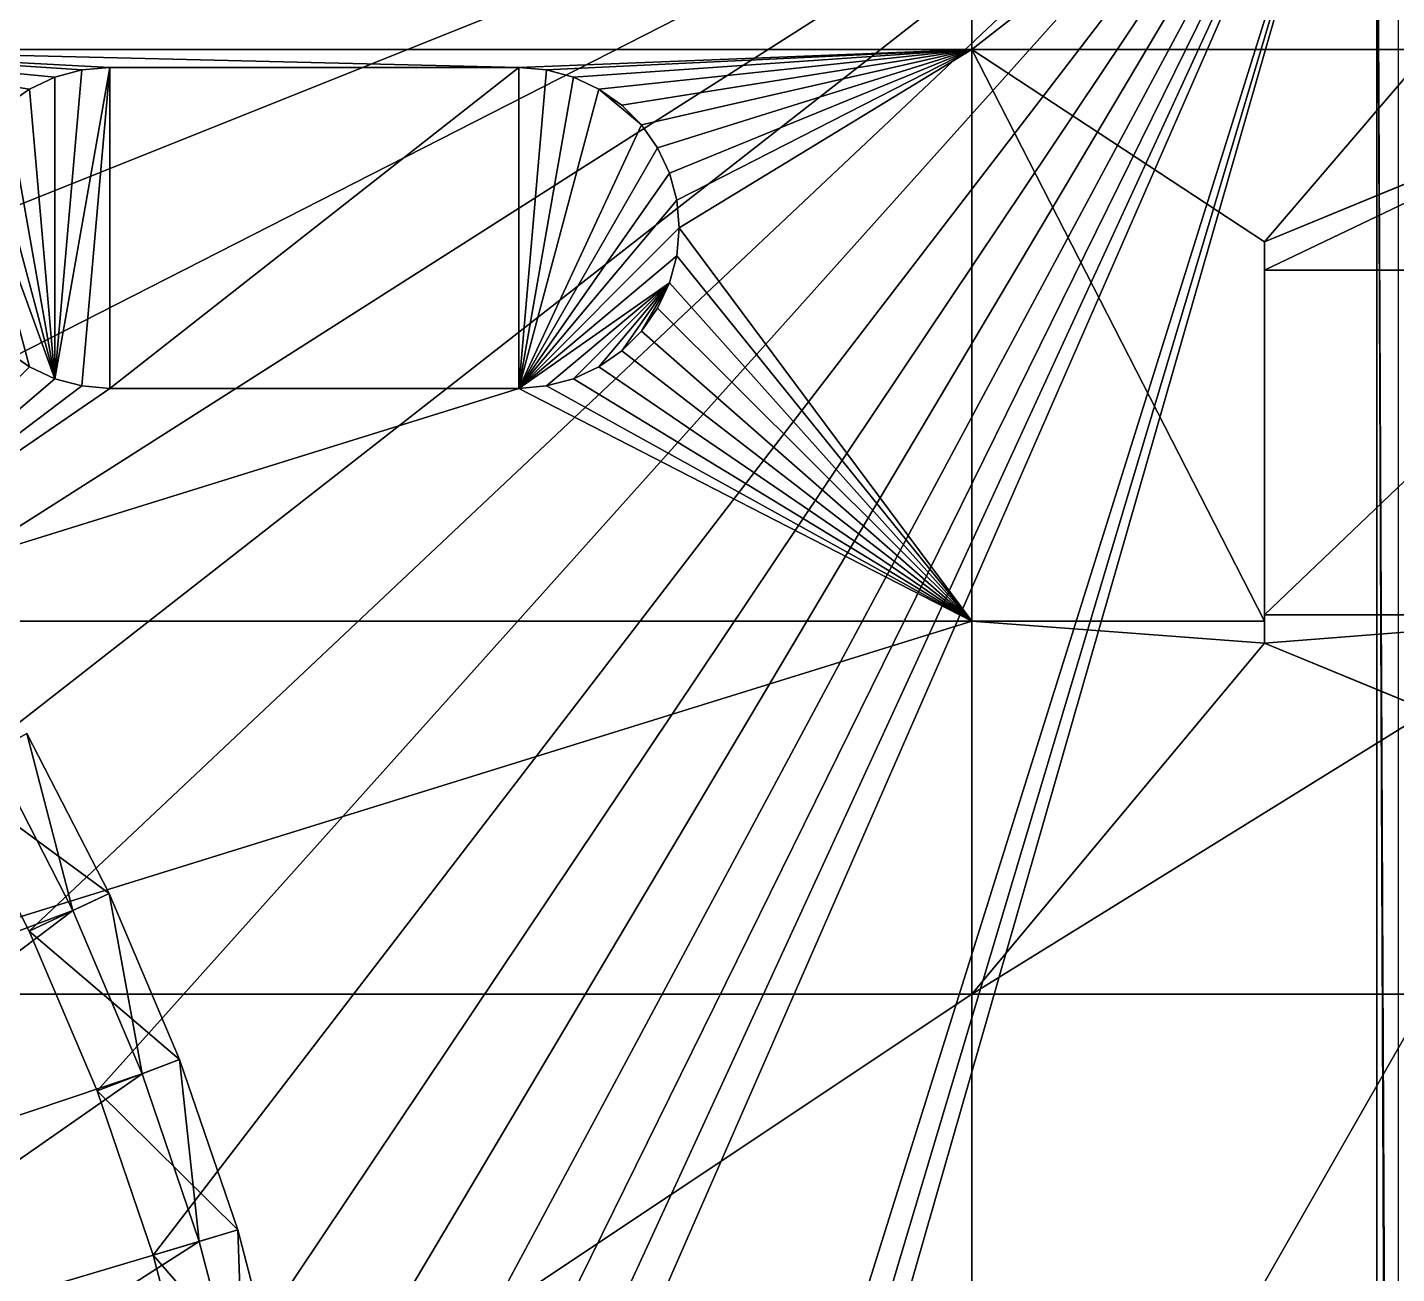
# Model space of a CAD drawing. Header units: metres. Extents: x 0 to 119, y 0 to 68.
# Drawn here: x 66.59 to 83.67, y 39.96 to 55.5 of the extents above; entities that cross this region are included whole.
import ezdxf

# ---------------------------------------------------------------- set-up
doc = ezdxf.new("R2010")
doc.units = ezdxf.units.M

msp = doc.modelspace()

# ---------------------------------------------------------------- linework, layer by layer
for points in [[(83.421097, 60.060982, 13.4), (63.238972, 49.771301, 13.4), (61.853596, 51.436005, 13.4)], [(83.421097, 60.060982, 13.4), (61.853596, 51.436005, 13.4), (66.429298, 60.060982, 13.4)], [(64.49913, 48.009914, 13.4), (63.238972, 49.771301, 13.4), (83.421097, 60.060982, 13.4)], [(83.421097, 60.060982, 13.4), (65.627365, 46.16124, 13.4), (64.49913, 48.009914, 13.4)], [(83.421097, 60.060982, 13.4), (66.617638, 44.235142, 13.4), (65.627365, 46.16124, 13.4)], [(67.464676, 42.241898, 13.4), (66.617638, 44.235142, 13.4), (83.421097, 60.060982, 13.4)], [(83.421097, 60.060982, 13.4), (68.163956, 40.192139, 13.4), (67.464676, 42.241898, 13.4)], [(83.421097, 60.060982, 13.4), (68.711754, 38.096806, 13.4), (68.163956, 40.192139, 13.4)], [(83.421097, 60.060982, 13.4), (69.105133, 35.967075, 13.4), (68.711754, 38.096806, 13.4)], [(83.421097, 60.060982, 13.4), (69.755547, 16.452089, 13.4), (69.105133, 27.332926, 13.4)], [(69.105133, 27.332926, 13.4), (69.342003, 29.485689, 13.4), (83.421097, 60.060982, 13.4)], [(69.342003, 33.814312, 13.4), (69.105133, 35.967075, 13.4), (83.421097, 60.060982, 13.4)], [(83.421097, 60.060982, 13.4), (69.342003, 29.485689, 13.4), (69.421097, 31.65, 13.4)], [(83.421097, 60.060982, 13.4), (69.421097, 31.65, 13.4), (69.342003, 33.814312, 13.4)], [(83.421097, 60.060982, 13.4), (70.158073, 15.660357, 13.4), (69.755547, 16.452089, 13.4)], [(70.423355, 14.812719, 13.4), (70.158073, 15.660357, 13.4), (83.421097, 60.060982, 13.4)], [(83.421097, 2, 13.4), (70.423355, 14.812719, 13.4), (83.421097, 60.060982, 13.4)], [(83.686882, 60.06583, 13.37725), (83.686707, 2, 13.377546), (83.421097, 60.060982, 13.4)], [(83.421097, 60.060982, 13.4), (83.686707, 2, 13.377546), (83.663033, 2, 13.382695)], [(83.421097, 60.060982, 13.4), (83.663033, 2, 13.382695), (83.421097, 2, 13.4)], [(78.371101, 55.224998, 40), (78.371101, 59.671574, 40), (63.396095, 55.224998, 40)], [(63.396095, 55.224998, 40), (78.371101, 59.671574, 40), (63.396095, 59.671574, 40)], [(84.071098, 55.224998, 40), (84.071098, 59.671574, 40), (78.371101, 55.224998, 40)], [(78.371101, 55.224998, 40), (84.071098, 59.671574, 40), (78.371101, 59.671574, 40)], [(66.335518, 54.532089, 40), (66.621094, 54.732052, 40), (63.396095, 55.224998, 40)], [(63.396095, 55.224998, 40), (66.621094, 54.732052, 40), (66.937057, 54.879387, 40)], [(63.396095, 55.224998, 40), (66.937057, 54.879387, 40), (67.273804, 54.969616, 40)], [(67.273804, 54.969616, 40), (67.621094, 55, 40), (63.396095, 55.224998, 40)], [(63.396095, 55.224998, 40), (67.621094, 55, 40), (72.721092, 55, 40)], [(63.396095, 55.224998, 40), (72.721092, 55, 40), (78.371101, 55.224998, 40)], [(78.371101, 55.224998, 40), (72.721092, 55, 40), (73.068398, 54.969616, 40)], [(78.371101, 55.224998, 40), (73.068398, 54.969616, 40), (73.405136, 54.879387, 40)], [(73.405136, 54.879387, 40), (73.721092, 54.732052, 40), (78.371101, 55.224998, 40)], [(78.371101, 55.224998, 40), (73.721092, 54.732052, 40), (74.006676, 54.532089, 40)], [(78.371101, 55.224998, 40), (74.006676, 54.532089, 40), (74.253189, 54.285576, 40)], [(74.253189, 54.285576, 40), (74.453148, 54, 40), (78.371101, 55.224998, 40)], [(78.371101, 55.224998, 40), (74.453148, 54, 40), (74.600487, 53.68404, 40)], [(74.600487, 53.68404, 40), (74.690712, 53.347298, 40), (78.371101, 55.224998, 40)], [(78.371101, 55.224998, 40), (74.690712, 53.347298, 40), (74.7211, 53, 40)], [(78.371101, 55.224998, 40), (74.7211, 53, 40), (78.371101, 48.099998, 40)], [(78.371101, 48.099998, 40), (82.021103, 48.099998, 40), (78.371101, 55.224998, 40)], [(78.371101, 55.224998, 40), (82.021103, 48.099998, 40), (82.021103, 52.825001, 40)], [(78.371101, 55.224998, 40), (82.021103, 52.825001, 40), (84.071098, 55.224998, 40)], [(84.071098, 55.224998, 40), (82.021103, 52.825001, 40), (84.071098, 53.671276, 40)], [(66.937057, 51.120617, 40.5), (67.621094, 55, 40.5), (67.273804, 54.969616, 40.5)], [(66.937057, 51.120617, 40.5), (67.273804, 51.030388, 40.5), (67.621094, 55, 40.5)], [(67.621094, 55, 40.5), (67.621094, 55, 40), (67.273804, 54.969616, 40)], [(67.621094, 55, 40.5), (67.273804, 54.969616, 40), (67.273804, 54.969616, 40.5)], [(67.621094, 55, 40.5), (67.273804, 51.030388, 40.5), (67.621094, 51, 40.5)], [(67.621094, 55, 40.5), (72.721092, 55, 40.5), (67.621094, 55, 40)], [(67.621094, 55, 40), (72.721092, 55, 40.5), (72.721092, 55, 40)], [(67.621094, 55, 40.5), (67.621094, 51, 40.5), (72.721092, 55, 40.5)], [(72.721092, 55, 40.5), (67.621094, 51, 40.5), (72.721092, 51, 40.5)], [(73.068398, 54.969616, 40.5), (73.068398, 54.969616, 40), (72.721092, 55, 40)], [(73.068398, 54.969616, 40.5), (72.721092, 55, 40), (72.721092, 55, 40.5)], [(72.721092, 55, 40.5), (72.721092, 51, 40.5), (73.068398, 54.969616, 40.5)], [(82.021103, 52.825001, 41), (82.021103, 52.475002, 41), (87.440491, 55.062218, 41)], [(87.440491, 55.062218, 41), (82.021103, 52.475002, 41), (86.521103, 52.475002, 41)], [(84.071098, 53.671276, 40), (82.021103, 52.825001, 41), (87.440491, 55.062218, 41)], [(66.937057, 54.879387, 40.5), (66.937057, 54.879387, 40), (66.621094, 54.732052, 40)], [(66.937057, 54.879387, 40.5), (66.621094, 54.732052, 40), (66.621094, 54.732052, 40.5)], [(66.937057, 51.120617, 40.5), (66.937057, 54.879387, 40.5), (66.621094, 54.732052, 40.5)], [(67.273804, 54.969616, 40.5), (67.273804, 54.969616, 40), (66.937057, 54.879387, 40)], [(67.273804, 54.969616, 40.5), (66.937057, 54.879387, 40), (66.937057, 54.879387, 40.5)], [(67.273804, 54.969616, 40.5), (66.937057, 54.879387, 40.5), (66.937057, 51.120617, 40.5)], [(73.068398, 54.969616, 40.5), (72.721092, 51, 40.5), (73.405136, 54.879387, 40.5)], [(73.721092, 54.732052, 40.5), (73.405136, 54.879387, 40.5), (72.721092, 51, 40.5)], [(73.405136, 54.879387, 40.5), (73.405136, 54.879387, 40), (73.068398, 54.969616, 40)], [(73.405136, 54.879387, 40.5), (73.068398, 54.969616, 40), (73.068398, 54.969616, 40.5)], [(73.721092, 54.732052, 40.5), (73.721092, 54.732052, 40), (73.405136, 54.879387, 40)], [(73.721092, 54.732052, 40.5), (73.405136, 54.879387, 40), (73.405136, 54.879387, 40.5)], [(66.621094, 54.732052, 40.5), (66.621094, 54.732052, 40), (66.335518, 54.532089, 40)], [(66.621094, 54.732052, 40.5), (66.335518, 54.532089, 40), (66.335518, 54.532089, 40.5)], [(66.937057, 51.120617, 40.5), (66.621094, 54.732052, 40.5), (66.335518, 54.532089, 40.5)], [(74.253189, 54.285576, 40.5), (73.721092, 54.732052, 40.5), (72.721092, 51, 40.5)], [(74.006676, 54.532089, 40.5), (74.006676, 54.532089, 40), (73.721092, 54.732052, 40)], [(74.006676, 54.532089, 40.5), (73.721092, 54.732052, 40), (73.721092, 54.732052, 40.5)], [(74.006676, 54.532089, 40.5), (73.721092, 54.732052, 40.5), (74.253189, 54.285576, 40.5)], [(66.335518, 54.532089, 40.5), (66.089012, 54.285576, 40.5), (66.937057, 51.120617, 40.5)], [(74.253189, 54.285576, 40.5), (74.253189, 54.285576, 40), (74.006676, 54.532089, 40)], [(74.253189, 54.285576, 40.5), (74.006676, 54.532089, 40), (74.006676, 54.532089, 40.5)], [(66.937057, 51.120617, 40.5), (66.089012, 54.285576, 40.5), (65.889046, 54, 40.5)], [(74.253189, 54.285576, 40.5), (72.721092, 51, 40.5), (74.453148, 54, 40.5)], [(74.453148, 54, 40.5), (74.453148, 54, 40), (74.253189, 54.285576, 40)], [(74.453148, 54, 40.5), (74.253189, 54.285576, 40), (74.253189, 54.285576, 40.5)], [(66.937057, 51.120617, 40.5), (65.889046, 54, 40.5), (66.621094, 51.267948, 40.5)], [(66.621094, 51.267948, 40.5), (65.889046, 54, 40.5), (66.335518, 51.467911, 40.5)], [(72.721092, 51, 40.5), (74.600487, 53.68404, 40.5), (74.453148, 54, 40.5)], [(74.600487, 53.68404, 40.5), (74.600487, 53.68404, 40), (74.453148, 54, 40)], [(74.600487, 53.68404, 40.5), (74.453148, 54, 40), (74.453148, 54, 40.5)], [(72.721092, 51, 40.5), (74.690712, 53.347298, 40.5), (74.600487, 53.68404, 40.5)], [(74.690712, 53.347298, 40.5), (74.690712, 53.347298, 40), (74.600487, 53.68404, 40)], [(74.690712, 53.347298, 40.5), (74.600487, 53.68404, 40), (74.600487, 53.68404, 40.5)], [(82.021103, 52.825001, 40), (82.021103, 52.825001, 41), (84.071098, 53.671276, 40)], [(74.7211, 53, 40.5), (74.690712, 53.347298, 40.5), (72.721092, 51, 40.5)], [(74.7211, 53, 40.5), (74.7211, 53, 40), (74.690712, 53.347298, 40)], [(74.7211, 53, 40.5), (74.690712, 53.347298, 40), (74.690712, 53.347298, 40.5)], [(74.7211, 53, 40.5), (72.721092, 51, 40.5), (74.690712, 52.652706, 40.5)], [(78.371101, 48.099998, 40), (74.7211, 53, 40), (74.690712, 52.652706, 40)], [(74.690712, 52.652706, 40.5), (74.690712, 52.652706, 40), (74.7211, 53, 40)], [(74.690712, 52.652706, 40.5), (74.7211, 53, 40), (74.7211, 53, 40.5)], [(82.021103, 48.099998, 40), (82.021103, 48.174999, 41), (82.021103, 52.825001, 40)], [(82.021103, 52.825001, 40), (82.021103, 48.174999, 41), (82.021103, 52.475002, 41)], [(82.021103, 52.825001, 40), (82.021103, 52.475002, 41), (82.021103, 52.825001, 41)], [(74.690712, 52.652706, 40.5), (72.721092, 51, 40.5), (74.600487, 52.31596, 40.5)], [(78.371101, 48.099998, 40), (74.690712, 52.652706, 40), (74.600487, 52.31596, 40)], [(74.600487, 52.31596, 40.5), (74.600487, 52.31596, 40), (74.690712, 52.652706, 40)], [(74.600487, 52.31596, 40.5), (74.690712, 52.652706, 40), (74.690712, 52.652706, 40.5)], [(82.021103, 48.174999, 41.5), (82.021103, 52.475002, 41.5), (82.021103, 48.174999, 41)], [(82.021103, 48.174999, 41), (82.021103, 52.475002, 41.5), (82.021103, 52.475002, 41)], [(82.021103, 52.475002, 41.5), (86.521103, 52.475002, 41.5), (82.021103, 52.475002, 41)], [(82.021103, 52.475002, 41), (86.521103, 52.475002, 41.5), (86.521103, 52.475002, 41)], [(86.521103, 48.174999, 41.5), (86.521103, 52.475002, 41.5), (82.021103, 48.174999, 41.5)], [(82.021103, 48.174999, 41.5), (86.521103, 52.475002, 41.5), (82.021103, 52.475002, 41.5)], [(72.721092, 51, 40.5), (73.068398, 51.030388, 40.5), (74.600487, 52.31596, 40.5)], [(74.600487, 52.31596, 40.5), (73.068398, 51.030388, 40.5), (73.405136, 51.120617, 40.5)], [(74.600487, 52.31596, 40.5), (73.405136, 51.120617, 40.5), (73.721092, 51.267948, 40.5)], [(73.721092, 51.267948, 40.5), (74.006676, 51.467911, 40.5), (74.600487, 52.31596, 40.5)], [(74.600487, 52.31596, 40.5), (74.006676, 51.467911, 40.5), (74.253189, 51.714424, 40.5)], [(74.600487, 52.31596, 40.5), (74.253189, 51.714424, 40.5), (74.453148, 52, 40.5)], [(74.600487, 52.31596, 40), (74.453148, 52, 40), (78.371101, 48.099998, 40)], [(74.453148, 52, 40.5), (74.453148, 52, 40), (74.600487, 52.31596, 40)], [(74.453148, 52, 40.5), (74.600487, 52.31596, 40), (74.600487, 52.31596, 40.5)], [(74.453148, 52, 40), (74.253189, 51.714424, 40), (78.371101, 48.099998, 40)], [(74.253189, 51.714424, 40.5), (74.253189, 51.714424, 40), (74.453148, 52, 40)], [(74.253189, 51.714424, 40.5), (74.453148, 52, 40), (74.453148, 52, 40.5)], [(78.371101, 48.099998, 40), (74.253189, 51.714424, 40), (74.006676, 51.467911, 40)], [(74.006676, 51.467911, 40.5), (74.006676, 51.467911, 40), (74.253189, 51.714424, 40)], [(74.006676, 51.467911, 40.5), (74.253189, 51.714424, 40), (74.253189, 51.714424, 40.5)], [(66.621094, 51.267948, 40), (66.335518, 51.467911, 40), (63.396095, 48.099998, 40)], [(66.335518, 51.467911, 40.5), (66.335518, 51.467911, 40), (66.621094, 51.267948, 40)], [(66.335518, 51.467911, 40.5), (66.621094, 51.267948, 40), (66.621094, 51.267948, 40.5)], [(78.371101, 48.099998, 40), (74.006676, 51.467911, 40), (73.721092, 51.267948, 40)], [(73.721092, 51.267948, 40.5), (73.721092, 51.267948, 40), (74.006676, 51.467911, 40)], [(73.721092, 51.267948, 40.5), (74.006676, 51.467911, 40), (74.006676, 51.467911, 40.5)], [(63.396095, 48.099998, 40), (66.937057, 51.120617, 40), (66.621094, 51.267948, 40)], [(66.621094, 51.267948, 40.5), (66.621094, 51.267948, 40), (66.937057, 51.120617, 40)], [(66.621094, 51.267948, 40.5), (66.937057, 51.120617, 40), (66.937057, 51.120617, 40.5)], [(73.721092, 51.267948, 40), (73.405136, 51.120617, 40), (78.371101, 48.099998, 40)], [(73.405136, 51.120617, 40.5), (73.405136, 51.120617, 40), (73.721092, 51.267948, 40)], [(73.405136, 51.120617, 40.5), (73.721092, 51.267948, 40), (73.721092, 51.267948, 40.5)], [(63.396095, 48.099998, 40), (67.273804, 51.030388, 40), (66.937057, 51.120617, 40)], [(66.937057, 51.120617, 40.5), (66.937057, 51.120617, 40), (67.273804, 51.030388, 40)], [(66.937057, 51.120617, 40.5), (67.273804, 51.030388, 40), (67.273804, 51.030388, 40.5)], [(78.371101, 48.099998, 40), (73.405136, 51.120617, 40), (73.068398, 51.030388, 40)], [(73.068398, 51.030388, 40.5), (73.068398, 51.030388, 40), (73.405136, 51.120617, 40)], [(73.068398, 51.030388, 40.5), (73.405136, 51.120617, 40), (73.405136, 51.120617, 40.5)], [(67.621094, 51, 40), (67.273804, 51.030388, 40), (63.396095, 48.099998, 40)], [(63.396095, 48.099998, 40), (78.371101, 48.099998, 40), (72.721092, 51, 40)], [(63.396095, 48.099998, 40), (72.721092, 51, 40), (67.621094, 51, 40)], [(67.273804, 51.030388, 40.5), (67.273804, 51.030388, 40), (67.621094, 51, 40)], [(67.273804, 51.030388, 40.5), (67.621094, 51, 40), (67.621094, 51, 40.5)], [(72.721092, 51, 40.5), (67.621094, 51, 40.5), (72.721092, 51, 40)], [(72.721092, 51, 40), (67.621094, 51, 40.5), (67.621094, 51, 40)], [(78.371101, 48.099998, 40), (73.068398, 51.030388, 40), (72.721092, 51, 40)], [(72.721092, 51, 40.5), (72.721092, 51, 40), (73.068398, 51.030388, 40)], [(72.721092, 51, 40.5), (73.068398, 51.030388, 40), (73.068398, 51.030388, 40.5)], [(86.521103, 48.174999, 41), (82.021103, 48.174999, 41), (82.021103, 47.825001, 41)], [(82.021103, 47.825001, 41), (87.440491, 45.58778, 41), (86.521103, 48.174999, 41)], [(82.021103, 48.099998, 40), (82.021103, 47.825001, 41), (82.021103, 48.174999, 41)], [(86.521103, 48.174999, 41.5), (82.021103, 48.174999, 41.5), (86.521103, 48.174999, 41)], [(86.521103, 48.174999, 41), (82.021103, 48.174999, 41.5), (82.021103, 48.174999, 41)], [(63.396095, 43.450001, 40), (78.371101, 43.450001, 40), (78.371101, 48.099998, 40)], [(63.396095, 43.450001, 40), (78.371101, 48.099998, 40), (63.396095, 48.099998, 40)], [(78.371101, 43.450001, 40), (82.021103, 47.825001, 40), (78.371101, 48.099998, 40)], [(78.371101, 48.099998, 40), (82.021103, 47.825001, 40), (82.021103, 48.099998, 40)], [(82.021103, 47.825001, 40), (82.021103, 47.825001, 41), (82.021103, 48.099998, 40)], [(78.371101, 43.450001, 40), (84.071098, 46.978725, 40), (82.021103, 47.825001, 40)], [(84.071098, 46.978725, 40), (87.440491, 45.58778, 41), (82.021103, 47.825001, 41)], [(84.071098, 46.978725, 40), (82.021103, 47.825001, 41), (82.021103, 47.825001, 40)], [(84.071098, 43.450001, 40), (84.071098, 46.978725, 40), (78.371101, 43.450001, 40)], [(65.627365, 46.16124, 13.4), (67.613632, 44.702042, 12.299999), (66.586617, 46.6996, 12.299999)], [(66.586617, 46.6996, 6.7), (67.160904, 44.489815, 6.199999), (66.150589, 46.454891, 6.199999)], [(66.586617, 46.6996, 6.7), (66.586617, 46.6996, 12.299999), (67.613632, 44.702042, 12.299999)], [(66.586617, 46.6996, 6.7), (67.613632, 44.702042, 12.299999), (67.613632, 44.702042, 6.7)], [(67.613632, 44.702042, 6.7), (67.160904, 44.489815, 6.199999), (66.586617, 46.6996, 6.7)], [(60.820328, 42.098927, 6.199999), (66.150589, 46.454891, 6.199999), (67.160904, 44.489815, 6.199999)], [(66.617638, 44.235142, 13.4), (67.613632, 44.702042, 12.299999), (65.627365, 46.16124, 13.4)], [(66.617638, 44.235142, 13.4), (68.492096, 42.63485, 12.299999), (67.613632, 44.702042, 12.299999)], [(67.613632, 44.702042, 6.7), (68.025085, 42.456234, 6.199999), (67.160904, 44.489815, 6.199999)], [(67.613632, 44.702042, 6.7), (67.613632, 44.702042, 12.299999), (68.492096, 42.63485, 12.299999)], [(67.613632, 44.702042, 6.7), (68.492096, 42.63485, 12.299999), (68.492096, 42.63485, 6.7)], [(68.492096, 42.63485, 6.7), (68.025085, 42.456234, 6.199999), (67.613632, 44.702042, 6.7)], [(60.820328, 42.098927, 6.199999), (67.160904, 44.489815, 6.199999), (61.620846, 40.300926, 6.199999)], [(61.620846, 40.300926, 6.199999), (67.160904, 44.489815, 6.199999), (68.025085, 42.456234, 6.199999)], [(67.464676, 42.241898, 13.4), (68.492096, 42.63485, 12.299999), (66.617638, 44.235142, 13.4)], [(63.396095, 33.475002, 40), (78.371101, 33.475002, 40), (78.371101, 43.450001, 40)], [(63.396095, 33.475002, 40), (78.371101, 43.450001, 40), (63.396095, 43.450001, 40)], [(78.371101, 43.450001, 40), (78.371101, 33.475002, 40), (84.071098, 43.450001, 40)], [(84.071098, 43.450001, 40), (78.371101, 33.475002, 40), (84.071098, 33.475002, 40)], [(67.464676, 42.241898, 13.4), (69.217316, 40.509048, 12.299999), (68.492096, 42.63485, 12.299999)], [(68.492096, 42.63485, 6.7), (68.738518, 40.364998, 6.199999), (68.025085, 42.456234, 6.199999)], [(68.492096, 42.63485, 6.7), (68.492096, 42.63485, 12.299999), (69.217316, 40.509048, 12.299999)], [(68.492096, 42.63485, 6.7), (69.217316, 40.509048, 12.299999), (69.217316, 40.509048, 6.7)], [(69.217316, 40.509048, 6.7), (68.738518, 40.364998, 6.199999), (68.492096, 42.63485, 6.7)], [(61.620846, 40.300926, 6.199999), (68.025085, 42.456234, 6.199999), (62.268108, 38.442245, 6.199999)], [(62.268108, 38.442245, 6.199999), (68.025085, 42.456234, 6.199999), (68.738518, 40.364998, 6.199999)], [(68.163956, 40.192139, 13.4), (69.217316, 40.509048, 12.299999), (67.464676, 42.241898, 13.4)], [(68.163956, 40.192139, 13.4), (69.785431, 38.335979, 12.299999), (69.217316, 40.509048, 12.299999)], [(69.217316, 40.509048, 6.7), (69.297394, 38.227264, 6.199999), (68.738518, 40.364998, 6.199999)], [(69.217316, 40.509048, 6.7), (69.217316, 40.509048, 12.299999), (69.785431, 38.335979, 12.299999)], [(69.217316, 40.509048, 6.7), (69.785431, 38.335979, 12.299999), (69.785431, 38.335979, 6.7)], [(69.785431, 38.335979, 6.7), (69.297394, 38.227264, 6.199999), (69.217316, 40.509048, 6.7)], [(62.268108, 38.442245, 6.199999), (68.738518, 40.364998, 6.199999), (62.757568, 36.535927, 6.199999)], [(62.757568, 36.535927, 6.199999), (68.738518, 40.364998, 6.199999), (69.297394, 38.227264, 6.199999)], [(68.711754, 38.096806, 13.4), (69.785431, 38.335979, 12.299999), (68.163956, 40.192139, 13.4)]]:
    msp.add_3dface(points)

doc.saveas('drawing.dxf')
